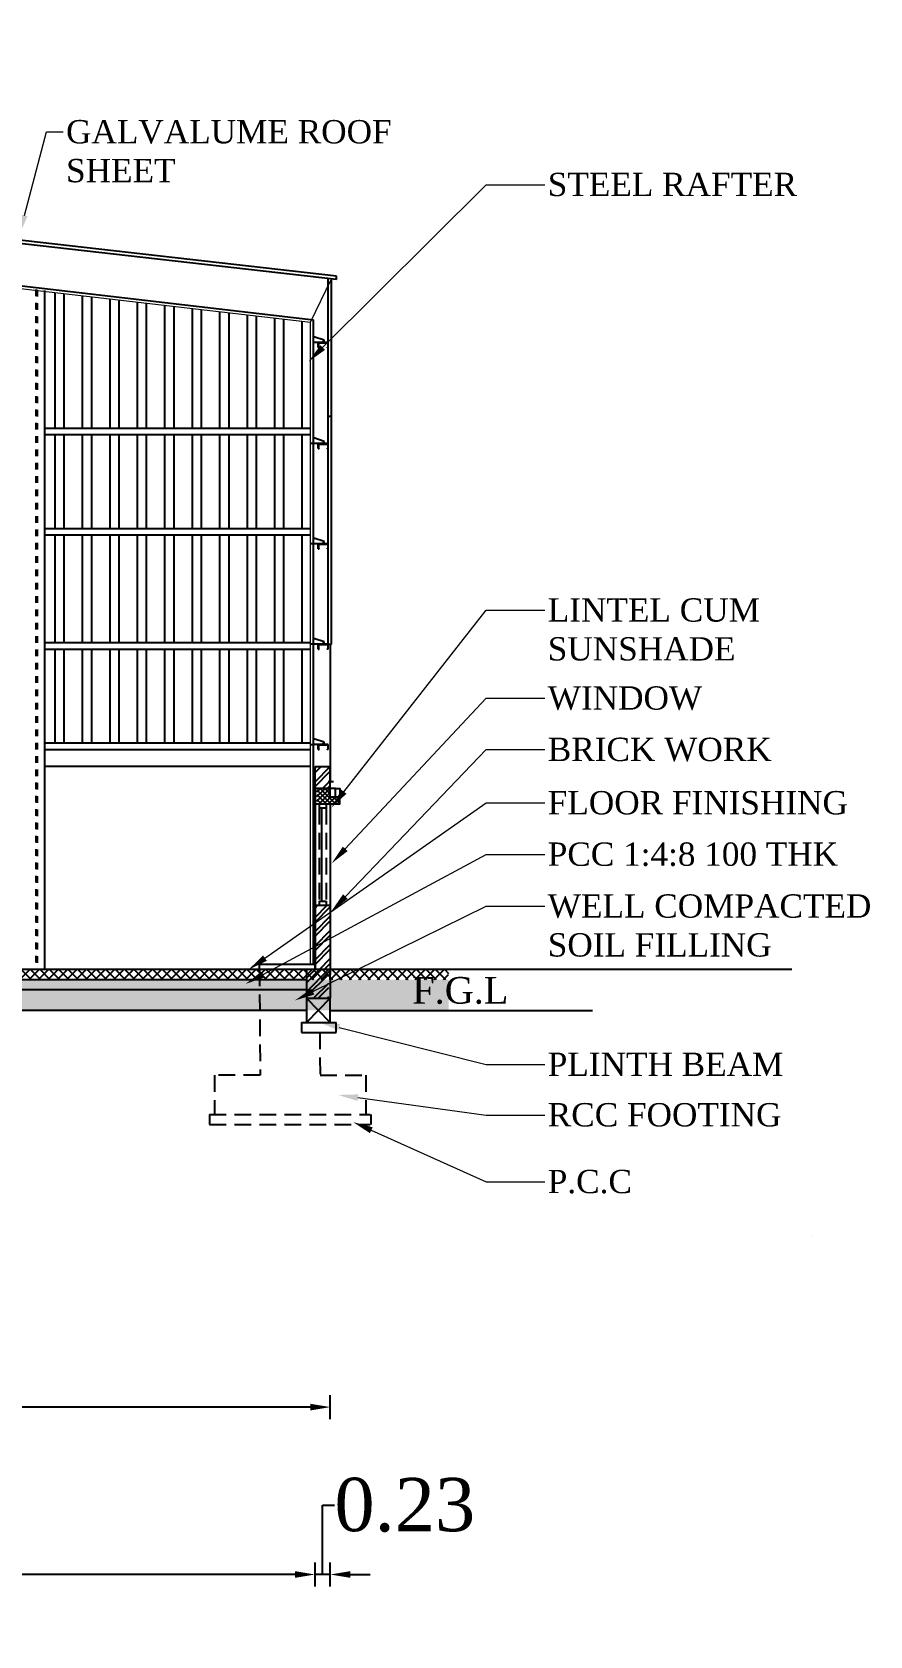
# Model space of a CAD drawing. Header units: metres. Extents: x -80702 to -80622, y -97322 to -97193.
# Drawn here: x -80634.2 to -80621.61, y -97251.42 to -97227.35 of the extents above; entities that cross this region are included whole.
import ezdxf
from ezdxf import colors
from ezdxf.entities.mleader import LeaderData, LeaderLine
from ezdxf.math import Vec2, Vec3

# ---------------------------------------------------------------- set-up
doc = ezdxf.new("R2010")
doc.units = ezdxf.units.M
doc.header["$MEASUREMENT"] = 0
doc.header["$PDMODE"] = 3
doc.header["$PDSIZE"] = -0.7
for name, pattern in [('1', [0]), ('BOUND', [8, 5, -1, 0, -1, 0, -1]), ('Dashed', [0.75, 0.5, -0.25]), ('HIDDEN', [0.375, 0.25, -0.125])]:
    doc.linetypes.add(name, pattern=pattern)
doc.styles.add('ANAND', font='times.ttf')
doc.styles.add('NOS.', font='times.ttf')
doc.styles.add('TIMES NEW ROMAN', font='times.ttf')
doc.dimstyles.new('style overrides', dxfattribs={"dimtxt": 0.3, "dimasz": 0.3, "dimexe": 0.18, "dimexo": 0.0625, "dimgap": 0.09, "dimtad": 0, "dimtih": 1, "dimtoh": 1, "dimzin": 0, "dimdsep": 46, "dimtxsty": 'Standard', "dimcen": 0.09, "dimadec": 0, "dimazin": 0, "dimtfac": 1, "dimtofl": 0, "dimtmove": 1, "dimatfit": 3, "dimfxl": 0, "dimtolj": 1, "dimtzin": 0, "dimarcsym": 0})

# ---------------------------------------------------------------- blocks, each defined once
blk = doc.blocks.new('*D19')
at = {"color": 0, "linetype": '1', "lineweight": -2}
for p, q in [((-80629.831, -97250.5), (-80629.831, -97249.459)), ((-80629.831, -97249.459), (-80629.651, -97249.459)), ((-80629.946, -97250.68), (-80629.946, -97250.32)), ((-80630.246, -97250.5), (-80630.546, -97250.5)), ((-80629.716, -97250.5), (-80629.946, -97250.5)), ((-80629.416, -97250.5), (-80629.116, -97250.5))]:
    blk.add_line(p, q, dxfattribs=at)
at = {"color": 0, "linetype": 'BOUND', "lineweight": -2}
blk.add_line((-80629.716, -97250.68), (-80629.716, -97250.32), dxfattribs=at)
at = {"color": 0, "linetype": '1', "lineweight": -2}
for points in [[(-80630.246, -97250.45), (-80630.246, -97250.55), (-80629.946, -97250.5)], [(-80629.416, -97250.45), (-80629.416, -97250.55), (-80629.716, -97250.5)]]:
    blk.add_solid(points, dxfattribs=at)
at = {"layer": 'Defpoints', "color": 0, "linetype": '1', "lineweight": -2}
for p in [(-80629.946, -97250.5), (-80629.946, -97251.422), (-80629.716, -97251.422)]:
    blk.add_point(p, dxfattribs=at)
at = {"color": 0, "linetype": '1', "lineweight": -2, "insert": (-80628.597, -97249.459), "char_height": 0.8, "attachment_point": 5, "style": 'TIMES NEW ROMAN'}
blk.add_mtext('\\A1;0.23', dxfattribs=at)
blk = doc.blocks.new('*D20')
at = {"color": 0, "linetype": 'BOUND', "lineweight": -2}
blk.add_line((-80672.385, -97250.5), (-80672.385, -97250.32), dxfattribs=at)
at = {"color": 0, "linetype": '1', "lineweight": -2}
for p, q in [((-80629.946, -97250.5), (-80629.946, -97250.32)), ((-80672.085, -97250.5), (-80652.554, -97250.5)), ((-80630.246, -97250.5), (-80649.776, -97250.5))]:
    blk.add_line(p, q, dxfattribs=at)
for points in [[(-80672.085, -97250.45), (-80672.085, -97250.55), (-80672.385, -97250.5)], [(-80630.246, -97250.45), (-80630.246, -97250.55), (-80629.946, -97250.5)]]:
    blk.add_solid(points, dxfattribs=at)
at = {"layer": 'Defpoints', "color": 0, "linetype": '1', "lineweight": -2}
for p in [(-80672.385, -97250.5), (-80629.946, -97250.5), (-80629.946, -97250.5)]:
    blk.add_point(p, dxfattribs=at)
at = {"color": 0, "linetype": '1', "lineweight": -2, "insert": (-80651.165, -97250.5), "char_height": 0.8, "attachment_point": 5, "style": 'TIMES NEW ROMAN'}
blk.add_mtext('\\A1;42.44', dxfattribs=at)
blk = doc.blocks.new('*D22')
at = {"color": 0, "linetype": 'BOUND', "lineweight": -2}
blk.add_line((-80694.333, -97248.168), (-80694.333, -97247.808), dxfattribs=at)
at = {"color": 0, "linetype": '1', "lineweight": -2}
for p, q in [((-80694.033, -97247.988), (-80663.393, -97247.988)), ((-80630.016, -97247.988), (-80660.655, -97247.988)), ((-80629.716, -97248.168), (-80629.716, -97247.808))]:
    blk.add_line(p, q, dxfattribs=at)
for points in [[(-80694.033, -97247.938), (-80694.033, -97248.038), (-80694.333, -97247.988)], [(-80630.016, -97247.938), (-80630.016, -97248.038), (-80629.716, -97247.988)]]:
    blk.add_solid(points, dxfattribs=at)
at = {"layer": 'Defpoints', "color": 0, "linetype": '1', "lineweight": -2}
for p in [(-80629.716, -97247.988), (-80694.333, -97249.789), (-80629.716, -97249.789)]:
    blk.add_point(p, dxfattribs=at)
at = {"color": 0, "linetype": '1', "lineweight": -2, "insert": (-80662.024, -97247.988), "char_height": 0.8, "attachment_point": 5, "style": 'TIMES NEW ROMAN'}
blk.add_mtext('\\A1;64.62', dxfattribs=at)
blk = doc.blocks.new('A$C35900F5C')
at = {"lineweight": -2}
for p, q in [((-225, -75), (-225, 0)), ((-225, 0), (-10, 0)), ((-75, -75), (-75, 0)), ((-225, -75), (-210, -75)), ((-219, -12), (-219, -66)), ((-210, -69), (-216, -69)), ((-87, -6), (-213, -6)), ((-210, -75), (-210, -69)), ((-90, -75), (-90, -69)), ((-90, -69), (-84, -69)), ((-75, -75), (-90, -75)), ((-81, -66), (-81, -12)), ((-75, 0), (-75, -75))]:
    blk.add_line(p, q, dxfattribs=at)
for p, q in [((-162, 33), (-8, 85)), ((-162, 8), (-162, 33)), ((-8, 85), (-8, 85))]:
    blk.add_line(p, q)
at = {"ltscale": 40}
blk.add_line((-162, 8), (-138, 8), dxfattribs=at)
at = {"lineweight": -2}
for centre, radius, start, end in [((-213, -12), 6, 90, 180), ((-216, -66), 3, 180, 270), ((-87, -12), 6, 0, 90), ((-84, -66), 3, 270, 0)]:
    blk.add_arc(centre, radius, start, end, dxfattribs=at)

msp = doc.modelspace()

# ---------------------------------------------------------------- hatches: boundary and pattern name
at = {"linetype": '1', "lineweight": -2}
h = msp.add_hatch(dxfattribs=at)
h.set_pattern_fill('ANSI32', color=0, scale=1.1, angle=45)
h.paths.add_polyline_path([(-80634.003, -97236.612), (-80634.003, -97238.019), (-80630.014, -97238.019), (-80630.014, -97236.612)])
h.paths.add_polyline_path([(-80630.014, -97236.514), (-80630.014, -97234.898), (-80634.003, -97234.898), (-80634.003, -97236.514)])
h.paths.add_polyline_path([(-80630.014, -97234.801), (-80630.014, -97233.393), (-80634.003, -97233.393), (-80634.003, -97234.801)])
h.paths.add_polyline_path([(-80630.014, -97233.296), (-80630.014, -97231.707), (-80634.003, -97231.244), (-80634.003, -97233.296)])
h = msp.add_hatch()
h.set_pattern_fill('ANSI32', color=0, scale=0.4)
h.set_pattern_definition([(45, (-83116.54892, -93977.91385), (-0.106066017, 0.106066017), []), (45, (-83116.47821, -93977.91385), (-0.106066017, 0.106066017), [])])
h.paths.add_polyline_path([(-80629.946, -97238.372), (-80629.946, -97238.702), (-80629.716, -97238.702), (-80629.716, -97238.372)])
at = {"ltscale": 0.5}
h = msp.add_hatch(dxfattribs=at)
h.set_pattern_fill('ANSI37', color=0, scale=0.4)
h.set_pattern_definition([(45, (-92507.527807, -98239.57816), (-0.03535533906, 0.03535533906), []), (135, (-92507.527807, -98239.57816), (-0.03535533906, -0.03535533906), [])])
h.paths.add_polyline_path([(-80629.716, -97238.702), (-80629.716, -97238.832), (-80629.573, -97238.832), (-80629.573, -97238.932), (-80629.916, -97238.932), (-80629.916, -97238.702)])
h = msp.add_hatch()
h.set_pattern_fill('ANSI32', color=0, scale=0.4)
h.set_pattern_definition([(45, (-82310.87125, -97050.77143), (-0.106066017, 0.106066017), []), (45, (-82310.80054, -97050.77143), (-0.106066017, 0.106066017), [])])
h.paths.add_polyline_path([(-80629.946, -97240.457), (-80629.716, -97240.457), (-80629.716, -97241.422), (-80629.946, -97241.422)])
h = msp.add_hatch()
h.set_pattern_fill('ANSI37', color=0, scale=0.8, style=0)
h.set_pattern_definition([(45, (2.39492, -20.17312), (-0.070710678124, 0.070710678124), []), (135, (2.39492, -20.17312), (-0.070710678124, -0.070710678124), [])])
h.paths.add_polyline_path([(-80627.939, -97241.422), (-80690.873, -97241.422), (-80690.874, -97241.572), (-80627.939, -97241.572), (-80627.939, -97241.497)])
h = msp.add_hatch()
h.set_pattern_fill('ANSI32', color=0, scale=0.015, style=0)
h.set_pattern_definition([(45, (-83140.99198, -95656.5983), (-0.1010278814, 0.1010278814), []), (45, (-83140.92463, -95656.5983), (-0.1010278814, 0.1010278814), [])])
h.paths.add_polyline_path([(-80629.74, -97241.422), (-80630.074, -97241.422), (-80630.074, -97241.85), (-80629.74, -97241.85)])
h = msp.add_hatch()
h.set_pattern_fill('AR-SAND', color=0, scale=0.1, style=0)
h.set_pattern_definition([(37.5, (2.39492, -20.17312), (-0.00629933581, 0.19268237692), [0, -0.15200000001, 0, -0.17000000001, 0, -0.16250000001]), (7.5, (2.39492, -20.17312), (0.17697767054, 0.28221460655), [0, -0.082, 0, -0.13700000001, 0, -0.0525]), (327.5, (2.27192, -20.17312), (0.3114141862, 0.00056590535), [0, -0.05, 0, -0.18000000001, 0, -0.23500000002]), (317.5, (2.27192, -20.17312), (0.3006126605, 0.0877675565), [0, -0.025, 0, -0.118, 0, -0.13500000001])])
h.paths.add_polyline_path([(-80627.939, -97241.722), (-80690.875, -97241.722), (-80690.878, -97242.033), (-80627.939, -97242.034), (-80627.939, -97241.878)])
h = msp.add_hatch()
h.set_pattern_fill('AR-CONC', color=0, scale=0.03, style=0)
h.set_pattern_definition([(50, (2.39492, -20.17312), (0.2151780548, -0.0188256405), [0.0225, -0.24750000002]), (355, (2.39492, -20.17312), (-0.0416254001, 0.22565764013), [0.018, -0.198]), (100.45144446, (2.41285, -20.1747), (0.17355265403, 0.2068319973), [0.0191220576, -0.2103426336]), (46.1842, (2.39492, -20.11312), (0.3201723992, -0.04965578424), [0.03375, -0.37125]), (96.6356355, (2.4216, -20.11726), (0.2803985837, 0.29223558026), [0.0286831026, -0.315514128]), (351.184164, (2.3949, -20.11312), (0.2803985835, 0.2922355801), [0.027, -0.2970000003]), (21, (2.42492, -20.12812), (0.17907211565, -0.1207856672), [0.0225, -0.24750000002]), (326, (2.42492, -20.12812), (0.0729945996, 0.21754501353), [0.018, -0.198]), (71.45144474, (2.43984, -20.13819), (0.25206671304, 0.09675934585), [0.019122057, -0.2103426336]), (37.5, (2.39492, -20.17312), (0.003647956595, 0.099868156157), [0, -0.19560000002, 0, -0.20100000002, 0, -0.19875000002]), (7.5, (2.39492, -20.17312), (0.07892086124, 0.11832351357), [0, -0.11460000001, 0, -0.19110000002, 0, -0.07575000001]), (327.5, (2.32802, -20.17312), (0.160146730864, -0.00676646152), [0, -0.075, 0, -0.23400000002, 0, -0.31050000002]), (317.5, (2.29802, -20.17312), (0.17495585082, 0.0300314947), [0, -0.0975, 0, -0.15540000001, 0, -0.22050000002])])
h.paths.add_polyline_path([(-80627.939, -97241.572), (-80690.874, -97241.572), (-80690.875, -97241.722), (-80627.939, -97241.722), (-80627.939, -97241.647)])

# ---------------------------------------------------------------- linework, layer by layer
at = {"color": 0}
for p, q in [((-80629.624, -97231.013), (-80661.895, -97227.351)), ((-80629.624, -97231.063), (-80661.895, -97227.401)), ((-80661.895, -97227.967), (-80629.971, -97231.668)), ((-80629.746, -97233.117), (-80629.746, -97231.049)), ((-80629.696, -97233.117), (-80629.696, -97231.055)), ((-80629.624, -97231.063), (-80629.624, -97231.013)), ((-80634.003, -97241.422), (-80634.003, -97231.23)), ((-80629.971, -97241.327), (-80629.971, -97231.668)), ((-80634.003, -97233.296), (-80630.014, -97233.296)), ((-80629.746, -97236.537), (-80629.746, -97233.117)), ((-80629.746, -97233.117), (-80629.696, -97233.117)), ((-80629.696, -97236.537), (-80629.696, -97233.117)), ((-80634.003, -97233.393), (-80630.014, -97233.393)), ((-80634.003, -97234.801), (-80630.014, -97234.801)), ((-80634.003, -97234.898), (-80630.014, -97234.898)), ((-80634.003, -97236.514), (-80630.014, -97236.514)), ((-80634.003, -97236.612), (-80630.014, -97236.612)), ((-80629.746, -97236.537), (-80629.696, -97236.537)), ((-80629.716, -97236.537), (-80629.716, -97238.597)), ((-80634.003, -97238.019), (-80630.014, -97238.019)), ((-80634.003, -97238.117), (-80630.014, -97238.117)), ((-80630.014, -97238.041), (-80629.956, -97238.041)), ((-80629.946, -97238.372), (-80629.716, -97238.372)), ((-80629.946, -97238.702), (-80629.946, -97238.372)), ((-80629.746, -97238.597), (-80629.696, -97238.597)), ((-80629.716, -97238.702), (-80629.716, -97238.372)), ((-80629.716, -97238.597), (-80629.666, -97238.597)), ((-80629.716, -97238.702), (-80629.946, -97238.702)), ((-80629.946, -97238.702), (-80629.946, -97238.932)), ((-80629.716, -97238.702), (-80629.946, -97238.702)), ((-80629.946, -97238.702), (-80629.946, -97238.932)), ((-80629.716, -97238.702), (-80629.946, -97238.702)), ((-80629.716, -97238.702), (-80629.946, -97238.702)), ((-80629.716, -97238.832), (-80629.716, -97238.702)), ((-80629.639, -97238.702), (-80629.716, -97238.702)), ((-80629.946, -97241.422), (-80629.946, -97238.932)), ((-80629.946, -97238.932), (-80629.716, -97238.932)), ((-80629.946, -97238.932), (-80629.716, -97238.932)), ((-80629.946, -97238.932), (-80629.716, -97238.932)), ((-80629.946, -97238.932), (-80629.716, -97238.932)), ((-80629.946, -97238.932), (-80629.716, -97238.932)), ((-80629.946, -97238.932), (-80629.716, -97238.932)), ((-80629.946, -97238.932), (-80629.946, -97240.457)), ((-80629.884, -97238.932), (-80629.884, -97238.995)), ((-80629.884, -97238.995), (-80629.777, -97238.995)), ((-80629.846, -97238.995), (-80629.846, -97240.393)), ((-80629.777, -97238.932), (-80629.777, -97238.995)), ((-80629.716, -97238.932), (-80629.716, -97240.457)), ((-80629.946, -97240.422), (-80629.946, -97241.422)), ((-80629.946, -97240.422), (-80629.946, -97241.422)), ((-80629.946, -97240.457), (-80629.716, -97240.457)), ((-80629.884, -97240.393), (-80629.884, -97240.457)), ((-80629.884, -97240.393), (-80629.777, -97240.393)), ((-80629.777, -97240.393), (-80629.777, -97240.457)), ((-80629.716, -97240.422), (-80629.716, -97241.497)), ((-80629.946, -97241.422), (-80693.715, -97241.422)), ((-80629.946, -97241.422), (-80642.278, -97241.422)), ((-80630.781, -97241.422), (-80630.781, -97241.347)), ((-80629.946, -97241.347), (-80630.781, -97241.347)), ((-80630.074, -97241.422), (-80630.074, -97241.85)), ((-80629.716, -97241.422), (-80629.946, -97241.422)), ((-80622.786, -97241.422), (-80629.946, -97241.422)), ((-80629.716, -97241.572), (-80629.716, -97241.422)), ((-80629.716, -97241.572), (-80629.716, -97241.85)), ((-80630.074, -97241.85), (-80629.716, -97241.85)), ((-80630.074, -97241.85), (-80630.074, -97242.215)), ((-80629.716, -97241.85), (-80630.074, -97242.215)), ((-80629.716, -97242.215), (-80630.074, -97241.85)), ((-80629.716, -97242.215), (-80629.716, -97241.85)), ((-80630.074, -97242.034), (-80693.715, -97242.033)), ((-80630.149, -97242.215), (-80629.629, -97242.215)), ((-80630.149, -97242.215), (-80630.149, -97242.365)), ((-80630.149, -97242.365), (-80629.629, -97242.365)), ((-80629.629, -97242.365), (-80629.629, -97242.215))]:
    msp.add_line(p, q, dxfattribs=at)
at = {"color": 0, "lineweight": 5}
for p, q in [((-80661.895, -97228.011), (-80630.014, -97231.707)), ((-80630.014, -97231.707), (-80629.696, -97231.055)), ((-80630.014, -97241.327), (-80630.014, -97231.707))]:
    msp.add_line(p, q, dxfattribs=at)
at = {"color": 0, "linetype": 'Dashed', "ltscale": 0.2}
for p, q in [((-80634.138, -97231.216), (-80634.138, -97241.422)), ((-80634.118, -97231.218), (-80634.118, -97241.422))]:
    msp.add_line(p, q, dxfattribs=at)
at = {"color": 0, "linetype": '1', "lineweight": -2}
for p, q in [((-80629.961, -97233.528), (-80630.014, -97233.528)), ((-80629.961, -97235.032), (-80630.014, -97235.032)), ((-80629.961, -97236.537), (-80630.014, -97236.537)), ((-80630.014, -97238.372), (-80634.003, -97238.372))]:
    msp.add_line(p, q, dxfattribs=at)
at = {"color": 0, "linetype": 'HIDDEN'}
for p, q in [((-80629.884, -97238.995), (-80629.884, -97240.393)), ((-80629.777, -97238.995), (-80629.777, -97240.393))]:
    msp.add_line(p, q, dxfattribs=at)
at = {"color": 0, "linetype": 'Dashed', "ltscale": 0.5}
for p, q in [((-80630.781, -97241.422), (-80630.769, -97243.008)), ((-80629.874, -97242.365), (-80629.869, -97243.008)), ((-80630.769, -97243.008), (-80631.455, -97243.008)), ((-80631.455, -97243.008), (-80631.455, -97243.598)), ((-80629.869, -97243.008), (-80629.184, -97243.008)), ((-80629.184, -97243.008), (-80629.184, -97243.598)), ((-80631.53, -97243.598), (-80629.117, -97243.598)), ((-80631.53, -97243.598), (-80631.53, -97243.747)), ((-80631.53, -97243.747), (-80629.117, -97243.747))]:
    msp.add_line(p, q, dxfattribs=at)
at = {"color": 0, "ltscale": 0.5}
msp.add_line((-80629.704, -97242.034), (-80625.778, -97242.034), dxfattribs=at)
at = {"color": 0, "linetype": 'Dashed', "ltscale": 275}
msp.add_line((-80629.109, -97243.598), (-80629.109, -97243.747), dxfattribs=at)
at = {"color": 0, "extrusion": (3.20646e-05, 3.75677e-09, 1)}
msp.add_line((-80622.488, -97245.407, 0.004), (-80622.488, -97245.407, 0.004), dxfattribs=at)
at = {"color": 0}
for points in [[(-80629.716, -97238.932), (-80629.573, -97238.932), (-80629.573, -97238.832), (-80629.716, -97238.832)], [(-80693.715, -97241.572), (-80630.074, -97241.572)], [(-80693.715, -97241.722), (-80630.074, -97241.722)]]:
    msp.add_lwpolyline(points, dxfattribs=at)
msp.add_lwpolyline([(-80629.573, -97238.832), (-80629.639, -97238.832), (-80629.639, -97238.702), (-80629.573, -97238.702)], close=True, dxfattribs=at)

# ---------------------------------------------------------------- block references
at = {"color": 0, "xscale": -0.0010000000000791, "yscale": 0.0010000000000791, "zscale": 0.0010000000000791}
for p in [(-80629.971, -97232.009), (-80629.971, -97233.528), (-80629.971, -97235.032), (-80629.971, -97236.537), (-80629.971, -97238.042)]:
    msp.add_blockref('A$C35900F5C', p, dxfattribs=at)

# ---------------------------------------------------------------- texts
at = {"color": 0, "insert": (-80627.763, -97241.737), "char_height": 0.4, "attachment_point": 5, "style": 'NOS.'}
msp.add_mtext('\\A1;F.G.L', dxfattribs=at)

# ---------------------------------------------------------------- dimensions: what is measured, and where the dimension line sits
at = {"color": 0, "linetype": '1', "lineweight": -2}
for p1, p2, distance, picture, middle in [((-80694.333, -97249.789), (-80629.716, -97249.789), 1.802, '*D22', (-80662.024, -97247.988)), ((-80629.716, -97251.422), (-80629.946, -97251.422), -0.922, '*D19', (-80629.561, -97249.459)), ((-80672.385, -97250.5), (-80629.946, -97250.5), 0, '*D20', (-80651.165, -97250.5))]:
    dim = msp.add_aligned_dim(p1=p1, p2=p2, distance=distance, dimstyle='style overrides', override={"dimtxt": 0.8, "dimtxsty": 'TIMES NEW ROMAN', "dimfxl": 0.18, "dimfxlon": 1, "dimarcsym": 1}, dxfattribs=at)
    dim.commit()
    dim.dimension.update_dxf_attribs({"geometry": picture, "text_midpoint": middle})

# ---------------------------------------------------------------- leaders
at = {"color": 0}
ml = msp.add_multileader_mtext('Standard', dxfattribs=at)
ml.set_content('GALVALUME ROOF \\PSHEET', style='ANAND')
ml.set_leader_properties(linetype='ByLayer', lineweight=15)
ml.build(insert=Vec2(0, 0))
ml.multileader.update_dxf_attribs({"dogleg_length": 0.5, "arrow_head_size": 0.3})
ctx = ml.context
ctx.base_point, ctx.char_height, ctx.arrow_head_size, ctx.landing_gap_size, ctx.plane_origin = Vec3(-80633.73, -97228.85), 0.35, 0.3, 0.045, Vec3(-80663.686, -97234.502)
notes = []
notes.append((ctx, [(0, (1, 1, 0), (-80633.98, -97228.85), (1, 0), 0.25, [(0, [(-80634.387, -97230.392)], 0, [])])]))
ctx.mtext.insert, ctx.mtext.flow_direction = Vec3(-80633.685, -97228.671), 5
ml = msp.add_multileader_mtext('Standard', dxfattribs=at)
ml.set_content('STEEL RAFTER ', style='ANAND')
ml.set_leader_properties(linetype='ByLayer', lineweight=15)
ml.build(insert=Vec2(0, 0))
ml.multileader.update_dxf_attribs({"dogleg_length": 0.25, "arrow_head_size": 0.3})
ctx = ml.context
ctx.base_point, ctx.char_height, ctx.arrow_head_size, ctx.landing_gap_size, ctx.plane_origin = Vec3(-80626.495, -97229.641), 0.35, 0.3, 0.045, Vec3(-80656.255, -97230.964)
notes.append((ctx, [(0, (1, 1, 0), (-80627.375, -97229.641), (1, 0), 0.88, [(0, [(-80630.044, -97232.298)], 0, [])])]))
ctx.mtext.insert, ctx.mtext.flow_direction = Vec3(-80626.45, -97229.462), 5
ml = msp.add_multileader_mtext('Standard', dxfattribs=at)
ml.set_content('LINTEL CUM\\PSUNSHADE', style='ANAND')
ml.set_leader_properties(linetype='ByLayer', lineweight=15)
ml.build(insert=Vec2(0, 0))
ml.multileader.update_dxf_attribs({"dogleg_length": 0.25, "arrow_head_size": 0.3})
ctx = ml.context
ctx.base_point, ctx.char_height, ctx.arrow_head_size, ctx.landing_gap_size, ctx.plane_origin = Vec3(-80626.495, -97236.028), 0.35, 0.3, 0.045, Vec3(-80656.255, -97237.655)
notes.append((ctx, [(0, (1, 1, 0), (-80627.375, -97236.028), (1, 0), 0.88, [(0, [(-80629.697, -97238.988)], 0, [])])]))
ctx.mtext.insert, ctx.mtext.flow_direction = Vec3(-80626.45, -97235.849), 5
ml = msp.add_multileader_mtext('Standard', dxfattribs=at)
ml.set_content('WINDOW', style='ANAND')
ml.set_leader_properties(linetype='ByLayer', lineweight=15)
ml.build(insert=Vec2(0, 0))
ml.multileader.update_dxf_attribs({"dogleg_length": 0.25, "arrow_head_size": 0.3})
ctx = ml.context
ctx.base_point, ctx.char_height, ctx.arrow_head_size, ctx.landing_gap_size, ctx.plane_origin = Vec3(-80626.495, -97237.349), 0.35, 0.3, 0.045, Vec3(-80656.255, -97238.494)
notes.append((ctx, [(0, (1, 1, 0), (-80627.375, -97237.349), (1, 0), 0.88, [(0, [(-80629.697, -97239.828)], 0, [])])]))
ctx.mtext.insert, ctx.mtext.flow_direction = Vec3(-80626.45, -97237.17), 5
ml = msp.add_multileader_mtext('Standard', dxfattribs=at)
ml.set_content('BRICK WORK', style='ANAND')
ml.set_leader_properties(linetype='ByLayer', lineweight=15)
ml.build(insert=Vec2(0, 0))
ml.multileader.update_dxf_attribs({"dogleg_length": 0.25, "arrow_head_size": 0.3})
ctx = ml.context
ctx.base_point, ctx.char_height, ctx.arrow_head_size, ctx.landing_gap_size, ctx.plane_origin = Vec3(-80626.495, -97238.12), 0.35, 0.3, 0.045, Vec3(-80656.255, -97239.209)
notes.append((ctx, [(0, (1, 1, 0), (-80627.375, -97238.12), (1, 0), 0.88, [(0, [(-80629.697, -97240.542)], 0, [])])]))
ctx.mtext.insert, ctx.mtext.flow_direction = Vec3(-80626.45, -97237.941), 5
ml = msp.add_multileader_mtext('Standard', dxfattribs=at)
ml.set_content('FLOOR FINISHING', style='ANAND')
ml.set_leader_properties(linetype='ByLayer', lineweight=15)
ml.build(insert=Vec2(0, 0))
ml.multileader.update_dxf_attribs({"dogleg_length": 0.25, "arrow_head_size": 0.3})
ctx = ml.context
ctx.base_point, ctx.char_height, ctx.arrow_head_size, ctx.landing_gap_size, ctx.plane_origin = Vec3(-80626.495, -97238.921), 0.35, 0.3, 0.045, Vec3(-80656.255, -97240.183)
notes.append((ctx, [(0, (1, 1, 0), (-80627.375, -97238.921), (1, 0), 0.88, [(0, [(-80630.943, -97241.422)], 0, [])])]))
ctx.mtext.insert, ctx.mtext.flow_direction = Vec3(-80626.45, -97238.742), 5
ml = msp.add_multileader_mtext('Standard', dxfattribs=at)
ml.set_content('PCC 1:4:8 100 THK', style='ANAND')
ml.set_leader_properties(linetype='ByLayer', lineweight=15)
ml.build(insert=Vec2(0, 0))
ml.multileader.update_dxf_attribs({"dogleg_length": 0.25, "arrow_head_size": 0.3})
ctx = ml.context
ctx.base_point, ctx.char_height, ctx.arrow_head_size, ctx.landing_gap_size, ctx.plane_origin = Vec3(-80626.495, -97239.693), 0.35, 0.3, 0.045, Vec3(-80657.126, -97240.861)
notes.append((ctx, [(0, (1, 1, 0), (-80627.375, -97239.693), (1, 0), 0.88, [(0, [(-80630.989, -97241.636)], 0, [])])]))
ctx.mtext.insert, ctx.mtext.flow_direction = Vec3(-80626.45, -97239.514), 5
ml = msp.add_multileader_mtext('Standard', dxfattribs=at)
ml.set_content('WELL COMPACTED\\PSOIL FILLING', style='ANAND')
ml.set_leader_properties(linetype='ByLayer', lineweight=15)
ml.build(insert=Vec2(0, 0))
ml.multileader.update_dxf_attribs({"dogleg_length": 0.25, "arrow_head_size": 0.3})
ctx = ml.context
ctx.base_point, ctx.char_height, ctx.arrow_head_size, ctx.landing_gap_size, ctx.plane_origin = Vec3(-80626.495, -97240.471), 0.35, 0.3, 0.045, Vec3(-80656.255, -97241.164)
notes.append((ctx, [(0, (1, 1, 0), (-80627.375, -97240.471), (1, 0), 0.88, [(0, [(-80630.248, -97241.885)], 0, [])])]))
ctx.mtext.insert, ctx.mtext.flow_direction = Vec3(-80626.45, -97240.292), 5
ml = msp.add_multileader_mtext('Standard', dxfattribs=at)
ml.set_content('PLINTH BEAM', style='ANAND')
ml.set_leader_properties(linetype='ByLayer', lineweight=15)
ml.build(insert=Vec2(0, 0))
ml.multileader.update_dxf_attribs({"dogleg_length": 0.25, "arrow_head_size": 0.3})
ctx = ml.context
ctx.base_point, ctx.char_height, ctx.arrow_head_size, ctx.landing_gap_size, ctx.plane_origin = Vec3(-80626.495, -97242.845), 0.35, 0.3, 0.045, Vec3(-80656.611, -97242.08)
notes.append((ctx, [(0, (1, 1, 0), (-80627.375, -97242.845), (1, 0), 0.88, [(0, [(-80629.873, -97242.215)], 0, [])])]))
ctx.mtext.insert, ctx.mtext.flow_direction = Vec3(-80626.45, -97242.668), 5
ml = msp.add_multileader_mtext('Standard', dxfattribs=at)
ml.set_content('RCC FOOTING', style='ANAND')
ml.set_leader_properties(linetype='ByLayer', lineweight=15)
ml.build(insert=Vec2(0, 0))
ml.multileader.update_dxf_attribs({"dogleg_length": 0.25, "arrow_head_size": 0.3})
ctx = ml.context
ctx.base_point, ctx.char_height, ctx.arrow_head_size, ctx.landing_gap_size, ctx.plane_origin = Vec3(-80626.495, -97243.604), 0.35, 0.3, 0.045, Vec3(-80656.869, -97242.9)
notes.append((ctx, [(0, (1, 1, 0), (-80627.375, -97243.604), (1, 0), 0.88, [(0, [(-80629.599, -97243.303)], 0, [])])]))
ctx.mtext.insert, ctx.mtext.flow_direction = Vec3(-80626.45, -97243.425), 5
ml = msp.add_multileader_mtext('Standard', dxfattribs=at)
ml.set_content('P.C.C', style='ANAND')
ml.set_leader_properties(linetype='ByLayer', lineweight=15)
ml.build(insert=Vec2(0, 0))
ml.multileader.update_dxf_attribs({"dogleg_length": 0.25, "arrow_head_size": 0.3})
ctx = ml.context
ctx.base_point, ctx.char_height, ctx.arrow_head_size, ctx.landing_gap_size, ctx.plane_origin = Vec3(-80626.495, -97244.605), 0.35, 0.3, 0.045, Vec3(-80656.644, -97243.344)
notes.append((ctx, [(0, (1, 1, 0), (-80627.375, -97244.605), (1, 0), 0.88, [(0, [(-80629.374, -97243.71)], 0, [])])]))
ctx.mtext.insert, ctx.mtext.flow_direction = Vec3(-80626.45, -97244.427), 5
for ctx, leaders in notes:
    for number, flags, end, landing, length, lines in leaders:
        leader = LeaderData()
        leader.index, (leader.has_last_leader_line, leader.has_dogleg_vector, leader.attachment_direction) = number, flags
        leader.last_leader_point, leader.dogleg_vector, leader.dogleg_length = Vec3(end), Vec3(landing), length
        for number, points, colour, breaks in lines:
            line = LeaderLine()
            line.index, line.vertices, line.color, line.breaks = number, Vec3.list(points), colors.encode_raw_color(colour), breaks
            leader.lines.append(line)
        ctx.leaders.append(leader)

doc.saveas('drawing.dxf')
